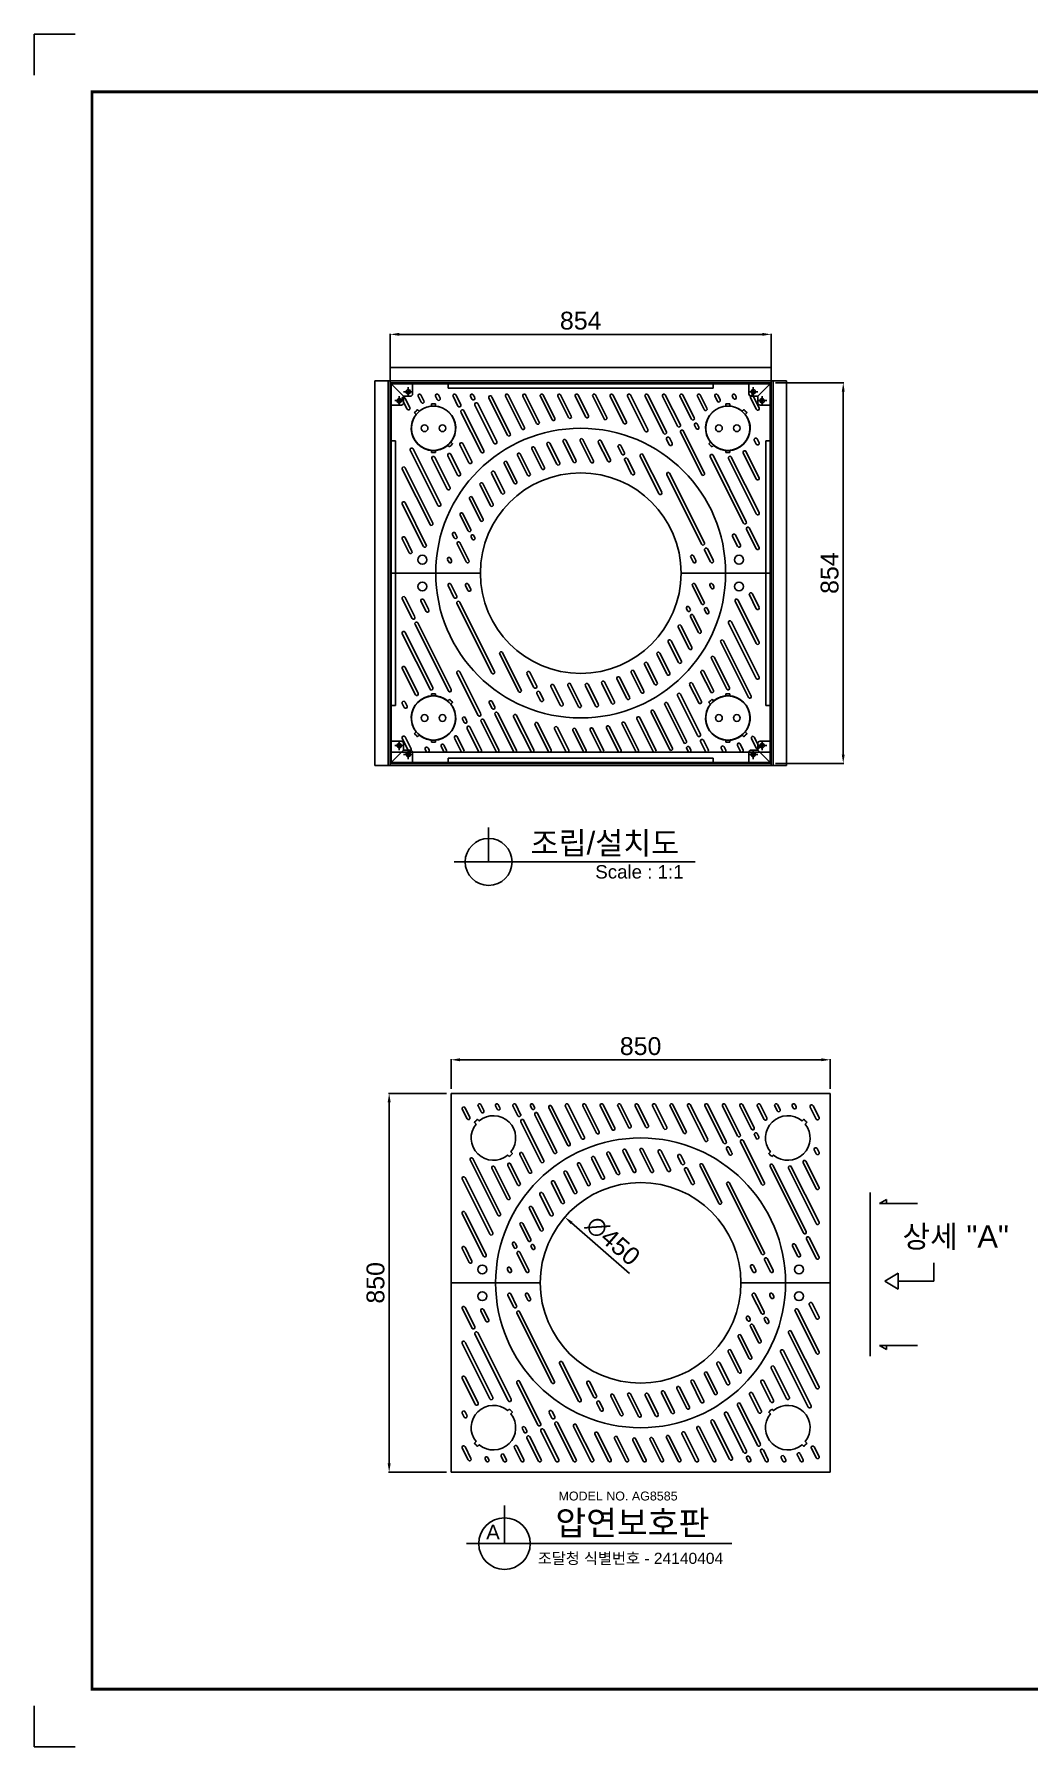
# Model space of a CAD drawing. Header units: millimetres. Extents: x 19476 to 24909, y 1321 to 5163.
# Drawn here: x 19476 to 21706, y 1321 to 5163 of the extents above; entities that cross this region are included whole.
import ezdxf
from ezdxf.enums import TextEntityAlignment as Align

# ---------------------------------------------------------------- set-up
doc = ezdxf.new("R2010")
doc.units = ezdxf.units.MM
for name, color, linetype in [('LAYOUT', 7, 'Continuous'), ('TEXT', 7, 'Continuous'), ('압연강', 40, 'Continuous')]:
    doc.layers.add(name, color=color, linetype=linetype)
doc.styles.get("Standard").update_dxf_attribs({"font": 'arial.ttf'})
doc.dimstyles.new('ISO-25', dxfattribs={"dimtxt": 40, "dimasz": 20, "dimexe": 1.25, "dimexo": 10, "dimgap": 10, "dimtad": 1, "dimdec": 0, "dimtxsty": 'Standard', "dimcen": 2.5, "dimclrd": 3, "dimclre": 3, "dimclrt": 3, "dimadec": 0, "dimazin": 0, "dimtfac": 1, "dimtdec": 0, "dimtmove": 0, "dimatfit": 3, "dimfxl": 1, "dimarcsym": 0})

# ---------------------------------------------------------------- blocks, each defined once
blk = doc.blocks.new('*D38')
at = {"color": 3, "lineweight": -2, "transparency": 16777216}
for p, q in [((20274.1, 4391.4), (20274.1, 4491.4)), ((20294.1, 4490.1), (21108.1, 4490.1)), ((21128.1, 4391.4), (21128.1, 4491.4))]:
    blk.add_line(p, q, dxfattribs=at)
at = {"color": 3, "transparency": 16777216}
for points in [[(20294.1, 4493.5), (20294.1, 4486.8), (20274.1, 4490.1)], [(21108.1, 4493.5), (21108.1, 4486.8), (21128.1, 4490.1)]]:
    blk.add_solid(points, dxfattribs=at)
at = {"layer": 'Defpoints', "color": 0, "transparency": 16777216}
for p in [(21128.1, 4490.1), (20274.1, 4381.4), (21128.1, 4381.4)]:
    blk.add_point(p, dxfattribs=at)
at = {"color": 3, "transparency": 16777216, "insert": (20701.1, 4520.6), "char_height": 40, "attachment_point": 5}
blk.add_mtext('854', dxfattribs=at)
blk = doc.blocks.new('*D36')
at = {"color": 3, "lineweight": -2, "transparency": 16777216}
for p, q in [((21138.1, 4381.4), (21290.9, 4381.4)), ((21289.7, 4361.4), (21289.7, 3547.4)), ((21138.1, 3527.4), (21290.9, 3527.4))]:
    blk.add_line(p, q, dxfattribs=at)
at = {"color": 3, "transparency": 16777216}
for points in [[(21286.4, 4361.4), (21293, 4361.4), (21289.7, 4381.4)], [(21286.4, 3547.4), (21293, 3547.4), (21289.7, 3527.4)]]:
    blk.add_solid(points, dxfattribs=at)
at = {"layer": 'Defpoints', "color": 0, "transparency": 16777216}
for p in [(21128.1, 4381.4), (21128.1, 3527.4), (21289.7, 3527.4)]:
    blk.add_point(p, dxfattribs=at)
at = {"color": 3, "transparency": 16777216, "insert": (21259.3, 3954.4), "char_height": 40, "attachment_point": 5, "rotation": 90}
blk.add_mtext('854', dxfattribs=at)
blk = doc.blocks.new('A$C2E731E15')
at = {"color": 1}
for p, q in [((-10, 0), (10, 0)), ((0, -10), (0, 10))]:
    blk.add_line(p, q, dxfattribs=at)
blk.add_circle((0, 0), 4.5)
at = {"color": 4}
blk.add_arc((0, 0), 5, 270, 180, dxfattribs=at)
blk = doc.blocks.new('*D24')
at = {"color": 3, "lineweight": -2, "transparency": 16777216}
for p, q in [((20410.4, 2797.2), (20410.4, 2863.9)), ((20430.4, 2862.6), (21240.4, 2862.6)), ((21260.4, 2797.2), (21260.4, 2863.9))]:
    blk.add_line(p, q, dxfattribs=at)
at = {"color": 3, "transparency": 16777216}
for points in [[(20430.4, 2866), (20430.4, 2859.3), (20410.4, 2862.6)], [(21240.4, 2866), (21240.4, 2859.3), (21260.4, 2862.6)]]:
    blk.add_solid(points, dxfattribs=at)
at = {"layer": 'Defpoints', "color": 0, "transparency": 16777216}
for p in [(21260.4, 2862.6), (20410.4, 2787.2), (21260.4, 2787.2)]:
    blk.add_point(p, dxfattribs=at)
at = {"color": 3, "transparency": 16777216, "insert": (20835.4, 2893), "char_height": 40, "attachment_point": 5}
blk.add_mtext('850', dxfattribs=at)
blk = doc.blocks.new('*D25')
at = {"color": 3, "lineweight": -2, "transparency": 16777216}
for p, q in [((20400.4, 2787.2), (20270.4, 2787.2)), ((20271.7, 1957.2), (20271.7, 2767.2)), ((20400.4, 1937.2), (20270.4, 1937.2))]:
    blk.add_line(p, q, dxfattribs=at)
at = {"color": 3, "transparency": 16777216}
for points in [[(20268.3, 2767.2), (20275, 2767.2), (20271.7, 2787.2)], [(20268.3, 1957.2), (20275, 1957.2), (20271.7, 1937.2)]]:
    blk.add_solid(points, dxfattribs=at)
at = {"layer": 'Defpoints', "color": 0, "transparency": 16777216}
for p in [(20271.7, 2787.2), (20410.4, 2787.2), (20410.4, 1937.2)]:
    blk.add_point(p, dxfattribs=at)
at = {"color": 3, "transparency": 16777216, "insert": (20241.2, 2362.2), "char_height": 40, "attachment_point": 5, "rotation": 90}
blk.add_mtext('850', dxfattribs=at)
blk = doc.blocks.new('*D26')
at = {"color": 3, "lineweight": -2, "transparency": 16777216}
blk.add_line((20810.8, 2383.5), (20680.6, 2496.6), dxfattribs=at)
at = {"color": 3, "transparency": 16777216}
blk.add_solid([(20682.8, 2499.1), (20678.4, 2494.1), (20665.5, 2509.7)], dxfattribs=at)
at = {"layer": 'Defpoints', "color": 0, "transparency": 16777216}
for p in [(20665.5, 2509.7), (21005.3, 2214.7)]:
    blk.add_point(p, dxfattribs=at)
at = {"color": 3, "transparency": 16777216, "insert": (20773.2, 2456.5), "char_height": 40, "attachment_point": 5, "rotation": 319.0281}
blk.add_mtext('∅450', dxfattribs=at)
blk = doc.blocks.new('A$C6562381F')
for p, q in [((4.5, 54.5), (-4.5, 54.5)), ((-4.5, 49.3), (-4.5, 54.5)), ((4.5, 49.3), (4.5, 54.5)), ((-4.5, -54.5), (-4.5, -49.3)), ((4.5, -54.5), (-4.5, -54.5)), ((4.5, -54.5), (4.5, -49.3))]:
    blk.add_line(p, q)
for centre, radius in [((0, 0), 49.5), ((-20, 0), 7.5), ((20, 0), 7.5)]:
    blk.add_circle(centre, radius)
blk = doc.blocks.new('zw$D314')
for p, q in [((-425, 0), (-425, 425)), ((-425, 425), (425, 425)), ((425, 0), (425, 425)), ((-425, 0), (-425, -425)), ((-425, 0), (-225, 0)), ((225, 0), (425, 0)), ((425, 0), (425, -425)), ((425, -425), (-425, -425))]:
    blk.add_line(p, q)
for points in [[(-294.4, 283.1, 0.045549), (-287.4, 290.2), (-291, 293.8, 0.904534), (-362, 363.4), (-365.6, 366.9, 0.045549), (-372.6, 359.8), (-369, 356.2, 0.904534), (-298, 286.6)], [(294.4, 283.1, -0.045549), (287.4, 290.2), (291, 293.8, -0.904534), (362, 363.4), (365.6, 366.9, -0.045549), (372.6, 359.8), (369, 356.2, -0.904534), (298, 286.6)], [(-294.4, -283.1, -0.045549), (-287.4, -290.2), (-291, -293.8, -0.904534), (-362, -363.4), (-365.6, -366.9, -0.045549), (-372.6, -359.8), (-369, -356.2, -0.904534), (-298, -286.6)], [(294.4, -283.1, 0.045549), (287.4, -290.2), (291, -293.8, 0.904534), (362, -363.4), (365.6, -366.9, 0.045549), (372.6, -359.8), (369, -356.2, 0.904534), (298, -286.6)]]:
    blk.add_lwpolyline(points, format="xyb", close=True)
for centre in [(-355, 30), (355, 30), (-355, -30), (355, -30)]:
    blk.add_circle(centre, 10)
for radius, start, end in [(325, 0, 180), (225, 0, 180), (325, 180, 0), (225, 180, 0)]:
    blk.add_arc((0, 0), radius, start, end)
at = {"layer": '압연강'}
for p, q in [((-389, 367.9), (-400, 389.8)), ((-382.8, 371), (-393.7, 392.9)), ((-357.6, 383.3), (-364.4, 396.9)), ((-351.4, 386.4), (-358.2, 400)), ((-321.6, 389.5), (-325.3, 396.9)), ((-315.3, 392.6), (-319, 400)), ((-275.2, 374.9), (-286.2, 396.9)), ((-268.9, 378), (-279.9, 400)), ((-243.9, 390.6), (-247, 396.9)), ((-237.6, 393.7), (-240.8, 400)), ((-164.1, 309.3), (-205.9, 392.8)), ((-157.8, 312.4), (-199.6, 395.9)), ((-132.3, 324), (-168.8, 396.9)), ((-126.1, 327.1), (-162.5, 400)), ((-99, 335.7), (-129.6, 396.9)), ((-92.8, 338.8), (-123.4, 400)), ((-64.1, 344.1), (-90.5, 396.9)), ((-57.8, 347.2), (-84.2, 400)), ((-27.4, 348.9), (-51.4, 396.9)), ((-21.1, 352.1), (-45.1, 400)), ((11.3, 349.8), (-12.2, 396.9)), ((17.6, 352.9), (-6, 400)), ((52.3, 346.1), (26.9, 396.9)), ((58.6, 349.2), (33.2, 400)), ((96.2, 336.5), (66, 396.9)), ((102.5, 339.6), (72.3, 400)), ((144.1, 319), (105.2, 396.9)), ((150.4, 322.1), (111.4, 400)), ((185.8, 313.8), (144.3, 396.9)), ((192.1, 316.9), (150.5, 400)), ((217.1, 329.4), (183.4, 396.9)), ((223.4, 332.6), (189.7, 400)), ((248.4, 345.1), (222.6, 396.9)), ((254.7, 348.2), (228.8, 400)), ((276.7, 366.8), (261.7, 396.9)), ((283, 369.9), (267.9, 400)), ((306.5, 385.6), (300.8, 396.9)), ((312.7, 388.7), (307.1, 400)), ((342.3, 392.1), (339.9, 396.9)), ((348.6, 395.2), (346.2, 400)), ((393.7, 367.5), (380.4, 394.3)), ((400, 370.7), (386.6, 397.4)), ((-223.4, 271.4), (-268.5, 361.5)), ((-217.1, 274.5), (-262.2, 364.6)), ((-194.5, 291.9), (-237.2, 377.1)), ((-188.3, 295), (-230.9, 380.3)), ((271.3, 221.2), (223.8, 316)), ((277.5, 224.3), (230.1, 319.2)), ((258.8, 324.4), (255.1, 331.7)), ((265, 327.5), (261.4, 334.8)), ((-320.1, 151.8), (-382.2, 275.9)), ((-313.9, 154.9), (-375.9, 279)), ((-250.6, 247.5), (-270.7, 287.8)), ((-244.3, 250.6), (-264.5, 290.9)), ((-87.4, 234.2), (-109.6, 278.5)), ((-81.2, 237.3), (-103.3, 281.6)), ((-53.3, 244.2), (-75.6, 288.8)), ((-47.1, 247.4), (-69.3, 291.9)), ((-16.8, 249.4), (-39.6, 295)), ((-10.5, 252.6), (-33.3, 298.1)), ((22.6, 249), (-1.3, 296.8)), ((28.8, 252.1), (4.9, 300)), ((60.6, 251.2), (39.5, 293.4)), ((66.9, 254.3), (45.8, 296.5)), ((91.9, 266.8), (83.8, 283)), ((98.2, 270), (90.1, 286.2)), ((198.6, 288.2), (192.5, 300.4)), ((204.9, 291.3), (198.8, 303.5)), ((393.7, 211), (364.3, 269.8)), ((400, 214.1), (370.6, 272.9)), ((393.7, 289.3), (389.2, 298.3)), ((400, 292.4), (395.5, 301.4)), ((-337.8, 108.9), (-400, 233.2)), ((-331.6, 112.1), (-393.7, 236.4)), ((-299.3, 188.3), (-333.6, 256.9)), ((-293, 191.4), (-327.3, 260.1)), ((-276, 219.9), (-297.7, 263.4)), ((-269.7, 223.1), (-291.4, 266.6)), ((-149.5, 201.8), (-171.6, 246.1)), ((-143.2, 204.9), (-165.4, 249.2)), ((-119.3, 219.7), (-141.7, 264.4)), ((-113, 222.8), (-135.4, 267.6)), ((114.1, 222.4), (98.6, 253.4)), ((120.4, 225.6), (104.9, 256.6)), ((175.4, 178.2), (133.2, 262.5)), ((181.6, 181.3), (139.5, 265.6)), ((365.1, 111.8), (290.4, 261.2)), ((371.3, 114.9), (296.7, 264.3)), ((393.7, 132.8), (331.5, 257.3)), ((400, 135.9), (337.7, 260.5)), ((-202.6, 151.6), (-225.7, 197.7)), ((-196.4, 154.7), (-219.4, 200.8)), ((-177.3, 179.2), (-199.7, 223.9)), ((-171.1, 182.3), (-193.4, 227)), ((271.2, 64.9), (193, 221.1)), ((277.4, 68), (199.3, 224.2)), ((-352.5, 59.9), (-400, 155)), ((-346.2, 63), (-393.7, 158.1)), ((-225, 118), (-249.4, 166.8)), ((-218.7, 121.1), (-243.1, 169.9)), ((-252.4, 94.7), (-270.2, 130.3)), ((-246.2, 97.8), (-264, 133.4)), ((-378.3, 48.9), (-393.7, 79.9)), ((-283.7, 79), (-287.3, 86.2)), ((-277.5, 82.1), (-281.1, 89.3)), ((-243.3, 76.4), (-245.7, 81.2)), ((-237, 79.5), (-239.5, 84.4)), ((351.9, 59.8), (340.5, 82.7)), ((358.2, 63), (346.7, 85.9)), ((393.7, 54.5), (371.8, 98.4)), ((400, 57.6), (378, 101.5)), ((-384.5, 45.8), (-400, 76.7)), ((-256.7, 25), (-277, 65.6)), ((-250.5, 28.1), (-270.8, 68.7)), ((258.2, 28.1), (252.8, 38.9)), ((291.1, 25), (277.9, 51.4)), ((297.4, 28.1), (284.1, 54.6)), ((-295.9, 25), (-298.5, 30.2)), ((-289.6, 28.1), (-292.2, 33.3)), ((252, 25), (246.6, 35.8)), ((-297.4, -28.1), (-284.1, -54.6)), ((-291.1, -25), (-277.9, -51.4)), ((-258.2, -28.1), (-252.8, -38.9)), ((-252, -25), (-246.6, -35.8)), ((250.5, -28.1), (270.8, -68.7)), ((256.7, -25), (277, -65.6)), ((289.6, -28.1), (292.2, -33.3)), ((295.9, -25), (298.5, -30.2)), ((-400, -57.6), (-378, -101.5)), ((-393.7, -54.5), (-371.8, -98.4)), ((-358.2, -63), (-346.7, -85.9)), ((-351.9, -59.8), (-340.5, -82.7)), ((-277.4, -68), (-199.3, -224.2)), ((-271.2, -64.9), (-193, -221.1)), ((243.3, -76.4), (245.7, -81.2)), ((346.2, -63), (393.7, -158.1)), ((352.5, -59.9), (400, -155)), ((378.3, -48.9), (393.7, -79.9)), ((384.5, -45.8), (400, -76.7)), ((-371.3, -114.9), (-296.7, -264.3)), ((-365.1, -111.8), (-290.4, -261.2)), ((237, -79.5), (239.5, -84.4)), ((246.2, -97.8), (264, -133.4)), ((252.4, -94.7), (270.2, -130.3)), ((277.5, -82.1), (281.1, -89.3)), ((283.7, -79), (287.3, -86.2)), ((331.6, -112.1), (393.7, -236.4)), ((337.8, -108.9), (400, -233.2)), ((-400, -135.9), (-337.7, -260.5)), ((-393.7, -132.8), (-331.5, -257.3)), ((202.6, -151.6), (225.7, -197.7)), ((218.7, -121.1), (243.1, -169.9)), ((225, -118), (249.4, -166.8)), ((320.1, -151.8), (382.2, -275.9)), ((-181.6, -181.3), (-139.5, -265.6)), ((-175.4, -178.2), (-133.2, -262.5)), ((171.1, -182.3), (193.4, -227)), ((177.3, -179.2), (199.7, -223.9)), ((196.4, -154.7), (219.4, -200.8)), ((293, -191.4), (327.3, -260.1)), ((299.3, -188.3), (333.6, -256.9)), ((313.9, -154.9), (375.9, -279)), ((-400, -214.1), (-370.6, -272.9)), ((-393.7, -211), (-364.3, -269.8)), ((-277.5, -224.3), (-230.1, -319.2)), ((-271.3, -221.2), (-223.8, -316)), ((-120.4, -225.6), (-104.9, -256.6)), ((-114.1, -222.4), (-98.6, -253.4)), ((113, -222.8), (135.4, -267.6)), ((119.3, -219.7), (141.7, -264.4)), ((143.2, -204.9), (165.4, -249.2)), ((149.5, -201.8), (171.6, -246.1)), ((269.7, -223.1), (291.4, -266.6)), ((276, -219.9), (297.7, -263.4)), ((-91.9, -266.8), (-83.8, -283)), ((-66.9, -254.3), (-45.8, -296.5)), ((-60.6, -251.2), (-39.5, -293.4)), ((-28.8, -252.1), (-4.9, -300)), ((-22.6, -249), (1.3, -296.8)), ((10.5, -252.6), (33.3, -298.1)), ((16.8, -249.4), (39.6, -295)), ((47.1, -247.4), (69.3, -291.9)), ((53.3, -244.2), (75.6, -288.8)), ((81.2, -237.3), (103.3, -281.6)), ((87.4, -234.2), (109.6, -278.5)), ((244.3, -250.6), (264.5, -290.9)), ((250.6, -247.5), (270.7, -287.8)), ((-400, -292.4), (-395.5, -301.4)), ((-393.7, -289.3), (-389.2, -298.3)), ((-204.9, -291.3), (-198.8, -303.5)), ((-198.6, -288.2), (-192.5, -300.4)), ((-98.2, -270), (-90.1, -286.2)), ((188.3, -295), (230.9, -380.3)), ((194.5, -291.9), (237.2, -377.1)), ((217.1, -274.5), (262.2, -364.6)), ((223.4, -271.4), (268.5, -361.5)), ((-265, -327.5), (-261.4, -334.8)), ((-258.8, -324.4), (-255.1, -331.7)), ((-248.4, -345.1), (-222.6, -396.9)), ((-223.4, -332.6), (-189.7, -400)), ((-217.1, -329.4), (-183.4, -396.9)), ((-192.1, -316.9), (-150.5, -400)), ((-185.8, -313.8), (-144.3, -396.9)), ((-150.4, -322.1), (-111.4, -400)), ((-144.1, -319), (-105.2, -396.9)), ((-102.5, -339.6), (-72.3, -400)), ((-96.2, -336.5), (-66, -396.9)), ((64.1, -344.1), (90.5, -396.9)), ((92.8, -338.8), (123.4, -400)), ((99, -335.7), (129.6, -396.9)), ((126.1, -327.1), (162.5, -400)), ((132.3, -324), (168.8, -396.9)), ((157.8, -312.4), (199.6, -395.9)), ((164.1, -309.3), (205.9, -392.8)), ((-400, -370.7), (-386.6, -397.4)), ((-393.7, -367.5), (-380.4, -394.3)), ((-283, -369.9), (-267.9, -400)), ((-276.7, -366.8), (-261.7, -396.9)), ((-254.7, -348.2), (-228.8, -400)), ((-58.6, -349.2), (-33.2, -400)), ((-52.3, -346.1), (-26.9, -396.9)), ((-17.6, -352.9), (6, -400)), ((-11.3, -349.8), (12.2, -396.9)), ((21.1, -352.1), (45.1, -400)), ((27.4, -348.9), (51.4, -396.9)), ((57.8, -347.2), (84.2, -400)), ((268.9, -378), (279.9, -400)), ((275.2, -374.9), (286.2, -396.9)), ((357.6, -383.3), (364.4, -396.9)), ((382.8, -371), (393.7, -392.9)), ((389, -367.9), (400, -389.8)), ((-348.6, -395.2), (-346.2, -400)), ((-342.3, -392.1), (-339.9, -396.9)), ((-312.7, -388.7), (-307.1, -400)), ((-306.5, -385.6), (-300.8, -396.9)), ((237.6, -393.7), (240.8, -400)), ((243.9, -390.6), (247, -396.9)), ((315.3, -392.6), (319, -400)), ((321.6, -389.5), (325.3, -396.9)), ((351.4, -386.4), (358.2, -400))]:
    blk.add_line(p, q, dxfattribs=at)
for centre, start, end in [((-396.9, 391.3), 26.5651, 206.5651), ((-361.3, 398.4), 26.5651, 206.5651), ((-354.5, 384.8), 206.5651, 26.5651), ((-322.2, 398.4), 26.5651, 206.5651), ((-318.4, 391), 206.5651, 26.5651), ((-283, 398.4), 26.5651, 206.5651), ((-243.9, 398.4), 26.5651, 206.5651), ((-240.7, 392.1), 206.5651, 26.5651), ((-202.7, 394.4), 26.5651, 206.5651), ((-165.6, 398.4), 26.5651, 206.5651), ((-126.5, 398.4), 26.5651, 206.5651), ((-87.4, 398.4), 26.5651, 206.5651), ((-48.2, 398.4), 26.5651, 206.5651), ((-9.1, 398.4), 26.5651, 206.5651), ((30, 398.4), 26.5651, 206.5651), ((69.2, 398.4), 26.5651, 206.5651), ((108.3, 398.4), 26.5651, 206.5651), ((147.4, 398.4), 26.5651, 206.5651), ((186.6, 398.4), 26.5651, 206.5651), ((225.7, 398.4), 26.5651, 206.5651), ((264.8, 398.4), 26.5651, 206.5651), ((303.9, 398.4), 26.5651, 206.5651), ((309.6, 387.2), 206.5651, 26.5651), ((343.1, 398.4), 26.5651, 206.5651), ((345.5, 393.6), 206.5651, 26.5651), ((383.5, 395.9), 26.5651, 206.5651), ((-385.9, 369.4), 206.5651, 26.5651), ((-272, 376.5), 206.5651, 26.5651), ((-265.3, 363.1), 26.5651, 206.5651), ((-234, 378.7), 26.5651, 206.5651), ((-61, 345.6), 206.5651, 26.5651), ((-24.3, 350.5), 206.5651, 26.5651), ((14.4, 351.4), 206.5651, 26.5651), ((55.4, 347.6), 206.5651, 26.5651), ((251.6, 346.7), 206.5651, 26.5651), ((279.9, 368.3), 206.5651, 26.5651), ((396.9, 369.1), 206.5651, 26.5651), ((-161, 310.8), 206.5651, 26.5651), ((-129.2, 325.6), 206.5651, 26.5651), ((-95.9, 337.3), 206.5651, 26.5651), ((99.3, 338.1), 206.5651, 26.5651), ((147.2, 320.5), 206.5651, 26.5651), ((189, 315.4), 206.5651, 26.5651), ((220.3, 331), 206.5651, 26.5651), ((227, 317.6), 26.5651, 206.5651), ((258.3, 333.3), 26.5651, 206.5651), ((261.9, 326), 206.5651, 26.5651), ((-379, 277.4), 26.5651, 206.5651), ((-267.6, 289.3), 26.5651, 206.5651), ((-220.3, 272.9), 206.5651, 26.5651), ((-191.4, 293.5), 206.5651, 26.5651), ((-138.5, 266), 26.5651, 206.5651), ((-106.5, 280.1), 26.5651, 206.5651), ((-72.4, 290.3), 26.5651, 206.5651), ((-36.4, 296.6), 26.5651, 206.5651), ((1.8, 298.4), 26.5651, 206.5651), ((42.7, 294.9), 26.5651, 206.5651), ((86.9, 284.6), 26.5651, 206.5651), ((95, 268.4), 206.5651, 26.5651), ((195.7, 301.9), 26.5651, 206.5651), ((201.8, 289.7), 206.5651, 26.5651), ((367.5, 271.4), 26.5651, 206.5651), ((392.4, 299.8), 26.5651, 206.5651), ((396.9, 290.8), 206.5651, 26.5651), ((-396.9, 234.8), 26.5651, 206.5651), ((-330.4, 258.5), 26.5651, 206.5651), ((-294.6, 265), 26.5651, 206.5651), ((-247.5, 249), 206.5651, 26.5651), ((-168.5, 247.6), 26.5651, 206.5651), ((-84.3, 235.8), 206.5651, 26.5651), ((-50.2, 245.8), 206.5651, 26.5651), ((-13.7, 251), 206.5651, 26.5651), ((25.7, 250.5), 206.5651, 26.5651), ((63.7, 252.8), 206.5651, 26.5651), ((101.7, 255), 26.5651, 206.5651), ((136.4, 264), 26.5651, 206.5651), ((293.5, 262.8), 26.5651, 206.5651), ((334.6, 258.9), 26.5651, 206.5651), ((-272.8, 221.5), 206.5651, 26.5651), ((-222.5, 199.2), 26.5651, 206.5651), ((-196.5, 225.5), 26.5651, 206.5651), ((-146.3, 203.3), 206.5651, 26.5651), ((-116.2, 221.3), 206.5651, 26.5651), ((117.2, 224), 206.5651, 26.5651), ((196.2, 222.7), 26.5651, 206.5651), ((274.4, 222.7), 206.5651, 26.5651), ((396.9, 212.6), 206.5651, 26.5651), ((-396.9, 156.6), 26.5651, 206.5651), ((-317, 153.3), 206.5651, 26.5651), ((-296.1, 189.9), 206.5651, 26.5651), ((-246.2, 168.3), 26.5651, 206.5651), ((-199.5, 153.1), 206.5651, 26.5651), ((-174.2, 180.8), 206.5651, 26.5651), ((178.5, 179.7), 206.5651, 26.5651), ((-267.1, 131.8), 26.5651, 206.5651), ((-221.8, 119.5), 206.5651, 26.5651), ((396.9, 134.3), 206.5651, 26.5651), ((-396.9, 78.3), 26.5651, 206.5651), ((-334.7, 110.5), 206.5651, 26.5651), ((-284.2, 87.8), 26.5651, 206.5651), ((-280.6, 80.6), 206.5651, 26.5651), ((-249.3, 96.2), 206.5651, 26.5651), ((-242.6, 82.8), 26.5651, 206.5651), ((-240.2, 77.9), 206.5651, 26.5651), ((343.6, 84.3), 26.5651, 206.5651), ((368.2, 113.4), 206.5651, 26.5651), ((374.9, 100), 26.5651, 206.5651), ((-381.4, 47.4), 206.5651, 26.5651), ((-349.3, 61.5), 206.5651, 26.5651), ((-273.9, 67.2), 26.5651, 206.5651), ((249.7, 37.3), 26.5651, 206.5651), ((274.3, 66.4), 206.5651, 26.5651), ((281, 53), 26.5651, 206.5651), ((355.1, 61.4), 206.5651, 26.5651), ((396.9, 56.1), 206.5651, 26.5651), ((-295.3, 31.8), 26.5651, 206.5651), ((-292.7, 26.6), 206.5651, 26.5651), ((-253.6, 26.6), 206.5651, 26.5651), ((255.1, 26.6), 206.5651, 26.5651), ((294.2, 26.6), 206.5651, 26.5651), ((-294.2, -26.6), 26.5651, 206.5651), ((-255.1, -26.6), 26.5651, 206.5651), ((-249.7, -37.3), 206.5651, 26.5651), ((253.6, -26.6), 26.5651, 206.5651), ((292.7, -26.6), 26.5651, 206.5651), ((295.3, -31.8), 206.5651, 26.5651), ((-396.9, -56.1), 26.5651, 206.5651), ((-355.1, -61.4), 26.5651, 206.5651), ((-281, -53), 206.5651, 26.5651), ((-274.3, -66.4), 26.5651, 206.5651), ((240.2, -77.9), 26.5651, 206.5651), ((273.9, -67.2), 206.5651, 26.5651), ((349.3, -61.5), 26.5651, 206.5651), ((381.4, -47.4), 26.5651, 206.5651), ((396.9, -78.3), 206.5651, 26.5651), ((-374.9, -100), 206.5651, 26.5651), ((-368.2, -113.4), 26.5651, 206.5651), ((-343.6, -84.3), 206.5651, 26.5651), ((242.6, -82.8), 206.5651, 26.5651), ((249.3, -96.2), 26.5651, 206.5651), ((280.6, -80.6), 26.5651, 206.5651), ((284.2, -87.8), 206.5651, 26.5651), ((334.7, -110.5), 26.5651, 206.5651), ((-396.9, -134.3), 26.5651, 206.5651), ((199.5, -153.1), 26.5651, 206.5651), ((221.8, -119.5), 26.5651, 206.5651), ((267.1, -131.8), 206.5651, 26.5651), ((317, -153.3), 26.5651, 206.5651), ((-178.5, -179.7), 26.5651, 206.5651), ((174.2, -180.8), 26.5651, 206.5651), ((246.2, -168.3), 206.5651, 26.5651), ((296.1, -189.9), 26.5651, 206.5651), ((396.9, -156.6), 206.5651, 26.5651), ((-396.9, -212.6), 26.5651, 206.5651), ((-274.4, -222.7), 26.5651, 206.5651), ((-196.2, -222.7), 206.5651, 26.5651), ((-117.2, -224), 26.5651, 206.5651), ((116.2, -221.3), 26.5651, 206.5651), ((146.3, -203.3), 26.5651, 206.5651), ((196.5, -225.5), 206.5651, 26.5651), ((222.5, -199.2), 206.5651, 26.5651), ((272.8, -221.5), 26.5651, 206.5651), ((-334.6, -258.9), 206.5651, 26.5651), ((-293.5, -262.8), 206.5651, 26.5651), ((-136.4, -264), 206.5651, 26.5651), ((-101.7, -255), 206.5651, 26.5651), ((-95, -268.4), 26.5651, 206.5651), ((-63.7, -252.8), 26.5651, 206.5651), ((-25.7, -250.5), 26.5651, 206.5651), ((13.7, -251), 26.5651, 206.5651), ((50.2, -245.8), 26.5651, 206.5651), ((84.3, -235.8), 26.5651, 206.5651), ((138.5, -266), 206.5651, 26.5651), ((168.5, -247.6), 206.5651, 26.5651), ((247.5, -249), 26.5651, 206.5651), ((294.6, -265), 206.5651, 26.5651), ((330.4, -258.5), 206.5651, 26.5651), ((396.9, -234.8), 206.5651, 26.5651), ((-396.9, -290.8), 26.5651, 206.5651), ((-392.4, -299.8), 206.5651, 26.5651), ((-367.5, -271.4), 206.5651, 26.5651), ((-201.8, -289.7), 26.5651, 206.5651), ((-195.7, -301.9), 206.5651, 26.5651), ((-86.9, -284.6), 206.5651, 26.5651), ((-42.7, -294.9), 206.5651, 26.5651), ((-1.8, -298.4), 206.5651, 26.5651), ((36.4, -296.6), 206.5651, 26.5651), ((72.4, -290.3), 206.5651, 26.5651), ((106.5, -280.1), 206.5651, 26.5651), ((161, -310.8), 26.5651, 206.5651), ((191.4, -293.5), 26.5651, 206.5651), ((220.3, -272.9), 26.5651, 206.5651), ((267.6, -289.3), 206.5651, 26.5651), ((379, -277.4), 206.5651, 26.5651), ((-261.9, -326), 26.5651, 206.5651), ((-258.3, -333.3), 206.5651, 26.5651), ((-251.6, -346.7), 26.5651, 206.5651), ((-227, -317.6), 206.5651, 26.5651), ((-220.3, -331), 26.5651, 206.5651), ((-189, -315.4), 26.5651, 206.5651), ((-147.2, -320.5), 26.5651, 206.5651), ((-99.3, -338.1), 26.5651, 206.5651), ((-55.4, -347.6), 26.5651, 206.5651), ((61, -345.6), 26.5651, 206.5651), ((95.9, -337.3), 26.5651, 206.5651), ((129.2, -325.6), 26.5651, 206.5651), ((-396.9, -369.1), 26.5651, 206.5651), ((-309.6, -387.2), 26.5651, 206.5651), ((-279.9, -368.3), 26.5651, 206.5651), ((-14.4, -351.4), 26.5651, 206.5651), ((24.3, -350.5), 26.5651, 206.5651), ((234, -378.7), 206.5651, 26.5651), ((265.3, -363.1), 206.5651, 26.5651), ((272, -376.5), 26.5651, 206.5651), ((354.5, -384.8), 26.5651, 206.5651), ((385.9, -369.4), 26.5651, 206.5651), ((-383.5, -395.9), 206.5651, 26.5651), ((-345.5, -393.6), 26.5651, 206.5651), ((-343.1, -398.4), 206.5651, 26.5651), ((-303.9, -398.4), 206.5651, 26.5651), ((-264.8, -398.4), 206.5651, 26.5651), ((-225.7, -398.4), 206.5651, 26.5651), ((-186.6, -398.4), 206.5651, 26.5651), ((-147.4, -398.4), 206.5651, 26.5651), ((-108.3, -398.4), 206.5651, 26.5651), ((-69.2, -398.4), 206.5651, 26.5651), ((-30, -398.4), 206.5651, 26.5651), ((9.1, -398.4), 206.5651, 26.5651), ((48.2, -398.4), 206.5651, 26.5651), ((87.4, -398.4), 206.5651, 26.5651), ((126.5, -398.4), 206.5651, 26.5651), ((165.6, -398.4), 206.5651, 26.5651), ((202.7, -394.4), 206.5651, 26.5651), ((240.7, -392.1), 26.5651, 206.5651), ((243.9, -398.4), 206.5651, 26.5651), ((283, -398.4), 206.5651, 26.5651), ((318.4, -391), 26.5651, 206.5651), ((322.2, -398.4), 206.5651, 26.5651), ((361.3, -398.4), 206.5651, 26.5651), ((396.9, -391.3), 206.5651, 26.5651)]:
    blk.add_arc(centre, 3.5, start, end, dxfattribs=at)

msp = doc.modelspace()

# ---------------------------------------------------------------- linework, layer by layer
for p, q in [((19476, 5163.4), (19567.5, 5163.4)), ((19476, 5071.9), (19476, 5163.4)), ((20239.6, 4385.9), (20239.6, 3522.9)), ((20239.6, 4385.9), (21162.6, 4385.9)), ((20269.6, 4385.9), (20269.6, 3522.9)), ((20274.1, 4415.9), (20274.1, 3522.9)), ((20274.1, 4415.9), (21128.1, 4415.9)), ((20274.1, 4381.4), (21128.1, 4381.4)), ((20274.1, 4381.4), (20304.1, 4351.4)), ((20324.1, 4356.4), (20324.1, 4381.4)), ((20404.1, 4369.4), (20404.1, 4381.4)), ((20998.1, 4369.4), (20998.1, 4381.4)), ((21078.1, 4356.4), (21078.1, 4381.4)), ((21128.1, 4381.4), (21098.1, 4351.4)), ((21128.1, 3522.9), (21128.1, 4415.9)), ((21132.6, 3522.9), (21132.6, 4385.9)), ((21162.6, 3522.9), (21162.6, 4385.9)), ((20304.1, 4336.4), (20304.1, 4351.4)), ((20304.1, 4351.4), (20319.1, 4351.4)), ((20404.1, 4369.4), (20998.1, 4369.4)), ((21098.1, 4351.4), (21083.1, 4351.4)), ((21098.1, 4336.4), (21098.1, 4351.4)), ((20274.1, 4331.4), (20299.1, 4331.4)), ((21128.1, 4331.4), (21103.1, 4331.4)), ((20286.1, 4251.4), (20274.1, 4251.4)), ((20286.1, 3657.4), (20286.1, 4251.4)), ((21116.1, 4251.4), (21116.1, 3657.4)), ((21116.1, 4251.4), (21128.1, 4251.4)), ((20286.1, 3657.4), (20274.1, 3657.4)), ((21116.1, 3657.4), (21128.1, 3657.4)), ((20274.1, 3577.4), (20299.1, 3577.4)), ((21128.1, 3577.4), (21103.1, 3577.4)), ((20274.1, 3527.4), (20304.1, 3557.4)), ((20274.1, 3552.9), (21128.1, 3552.9)), ((20304.1, 3572.4), (20304.1, 3557.4)), ((20304.1, 3557.4), (20319.1, 3557.4)), ((20324.1, 3552.4), (20324.1, 3527.4)), ((20998.1, 3539.4), (20404.1, 3539.4)), ((20404.1, 3539.4), (20404.1, 3527.4)), ((20998.1, 3539.4), (20998.1, 3527.4)), ((21078.1, 3552.4), (21078.1, 3527.4)), ((21098.1, 3557.4), (21083.1, 3557.4)), ((21098.1, 3572.4), (21098.1, 3557.4)), ((21128.1, 3527.4), (21098.1, 3557.4)), ((20239.6, 3522.9), (21162.6, 3522.9)), ((20274.1, 3527.4), (21128.1, 3527.4)), ((20494.7, 3306.5), (20494.7, 3384)), ((20957.8, 3306.5), (20417.2, 3306.5)), ((20410.4, 1937.2), (20410.4, 2787.2)), ((21260.4, 2787.2), (21260.4, 1937.2)), ((21350.1, 2565), (21350.1, 2197.4)), ((21370.8, 2540.5), (21386.8, 2549.4)), ((21456.4, 2540.5), (21370.8, 2540.5)), ((21386.8, 2549.4), (21386.8, 2540.5)), ((21383.1, 2366.1), (21413.2, 2383.9)), ((21413.2, 2348.3), (21413.2, 2383.9)), ((21492.7, 2407.4), (21492.7, 2366.1)), ((21383.1, 2366.1), (21413.2, 2348.3)), ((21492.7, 2366.1), (21413.2, 2366.1)), ((21456.4, 2221.9), (21370.8, 2221.9)), ((21370.8, 2221.9), (21386.8, 2212.9)), ((21386.8, 2212.9), (21386.8, 2221.9)), ((20530.3, 1777.1), (20530.3, 1862.5)), ((21039.7, 1777.1), (20445, 1777.1)), ((19476, 1321.4), (19476, 1412.9)), ((19567.5, 1321.4), (19476, 1321.4))]:
    msp.add_line(p, q)
for centre, radius in [((20494.7, 3306.5), 52.6), ((20835.4, 2362.2), 325), ((20835.4, 2362.2), 225), ((20530.3, 1777.1), 57.8)]:
    msp.add_circle(centre, radius)
for centre, start, end in [((20319.1, 4356.4), 270, 0), ((21083.1, 4356.4), 180, 270), ((20299.1, 4336.4), 270, 0), ((21103.1, 4336.4), 180, 270), ((20299.1, 3572.4), 0, 90), ((21103.1, 3572.4), 90, 180), ((20319.1, 3552.4), 0, 90), ((21083.1, 3552.4), 90, 180)]:
    msp.add_arc(centre, 5, start, end)
at = {"layer": 'LAYOUT'}
msp.add_line((19605.3, 1606), (19605.3, 1450.8), dxfattribs=at)
at = {"layer": 'LAYOUT', "const_width": 6.47}
msp.add_lwpolyline([(19605.3, 1450.8), (24779.7, 1450.8), (24779.7, 5034), (19605.3, 5034)], close=True, dxfattribs=at)

# ---------------------------------------------------------------- block references
for name, p in [('zw$D314', (20701.1, 3954.4)), ('A$C6562381F', (20371.1, 4279.4)), ('A$C2E731E15', (20294.1, 3567.4)), ('A$C2E731E15', (20314.1, 3547.4)), ('zw$D314', (20835.4, 2362.2))]:
    msp.add_blockref(name, p)
for name, p, rotation in [('A$C2E731E15', (20294.1, 4341.4), 269.9999999999999), ('A$C2E731E15', (20314.1, 4361.4), 269.9999999999999), ('A$C2E731E15', (21088.1, 4361.4), 180), ('A$C2E731E15', (21108.1, 4341.4), 180), ('A$C6562381F', (21031.1, 3629.4), 180), ('A$C2E731E15', (21108.1, 3567.4), 90), ('A$C2E731E15', (21088.1, 3547.4), 90)]:
    msp.add_blockref(name, p, dxfattribs=dict(rotation=rotation))
at = {"xscale": -1}
msp.add_blockref('A$C6562381F', (21031.1, 4279.4), dxfattribs=at)
at = {"xscale": -1, "rotation": 180}
msp.add_blockref('A$C6562381F', (20371.1, 3629.4), dxfattribs=at)

# ---------------------------------------------------------------- texts
at = {"color": 4}
msp.add_text('상세 "A"', height=49.5, dxfattribs=at).set_placement((21422.5, 2441.4))
for s, height, p in [('MODEL NO. AG8585', 20, (20651.3, 1873.9)), ('A', 33, (20489.1, 1786.4)), ('조달청 식별번호 - 24140404', 25, (20604.8, 1731.6))]:
    msp.add_text(s, height=height).set_placement(p)
at = {"layer": 'TEXT'}
for s, height, p in [('조립/설치도', 50, (20755.4, 3323.7)), ('압연보호판', 55, (20817, 1796.1))]:
    msp.add_text(s, height=height, dxfattribs=at).set_placement(p, align=Align.CENTER)
msp.add_text('Scale : 1:1', height=30, dxfattribs=at).set_placement((20733.8, 3269.3))

# ---------------------------------------------------------------- dimensions: what is measured, and where the dimension line sits
for base, p1, p2, picture, middle in [((21128.1, 4490.1), (20274.1, 4381.4), (21128.1, 4381.4), '*D38', (20701.1, 4520.6)), ((21260.4, 2862.6), (20410.4, 2787.2), (21260.4, 2787.2), '*D24', (20835.4, 2893))]:
    dim = msp.add_linear_dim(base=base, p1=p1, p2=p2, dimstyle='ISO-25')
    dim.commit()
    dim.dimension.update_dxf_attribs({"geometry": picture, "text_midpoint": middle})
for base, p1, p2, picture, middle in [((21289.7, 3527.4), (21128.1, 4381.4), (21128.1, 3527.4), '*D36', (21259.3, 3954.4)), ((20271.7, 2787.2), (20410.4, 1937.2), (20410.4, 2787.2), '*D25', (20241.2, 2362.2))]:
    dim = msp.add_linear_dim(base=base, p1=p1, p2=p2, angle=90, dimstyle='ISO-25')
    dim.commit()
    dim.dimension.update_dxf_attribs({"geometry": picture, "text_midpoint": middle})
dim = msp.add_diameter_dim_2p(p1=(21005.3, 2214.7), p2=(20665.5, 2509.7), dimstyle='ISO-25')
dim.commit()
dim.dimension.update_dxf_attribs({"geometry": '*D26', "text_midpoint": (20753.3, 2433.5), "dimtype": 131})

doc.saveas('drawing.dxf')
